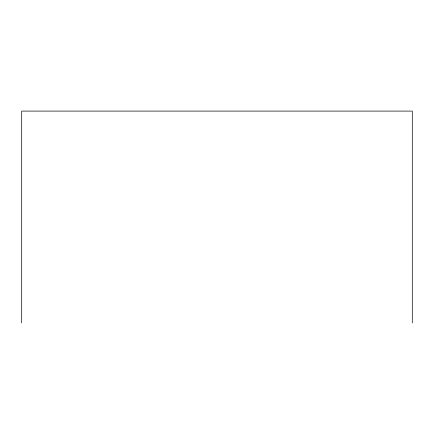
<?xml version="1.0" encoding="UTF-8"?>
<svg xmlns="http://www.w3.org/2000/svg" width="434" height="434" viewBox="0 0 434 434"><rect width="100%" height="100%" fill="white"/><g stroke="black" fill="none" stroke-linecap="round" stroke-linejoin="round"><path stroke-width="0.65" d="M412.3 322.907L412.3 111.093L21.7 111.093L21.7 322.907"/></g></svg>
